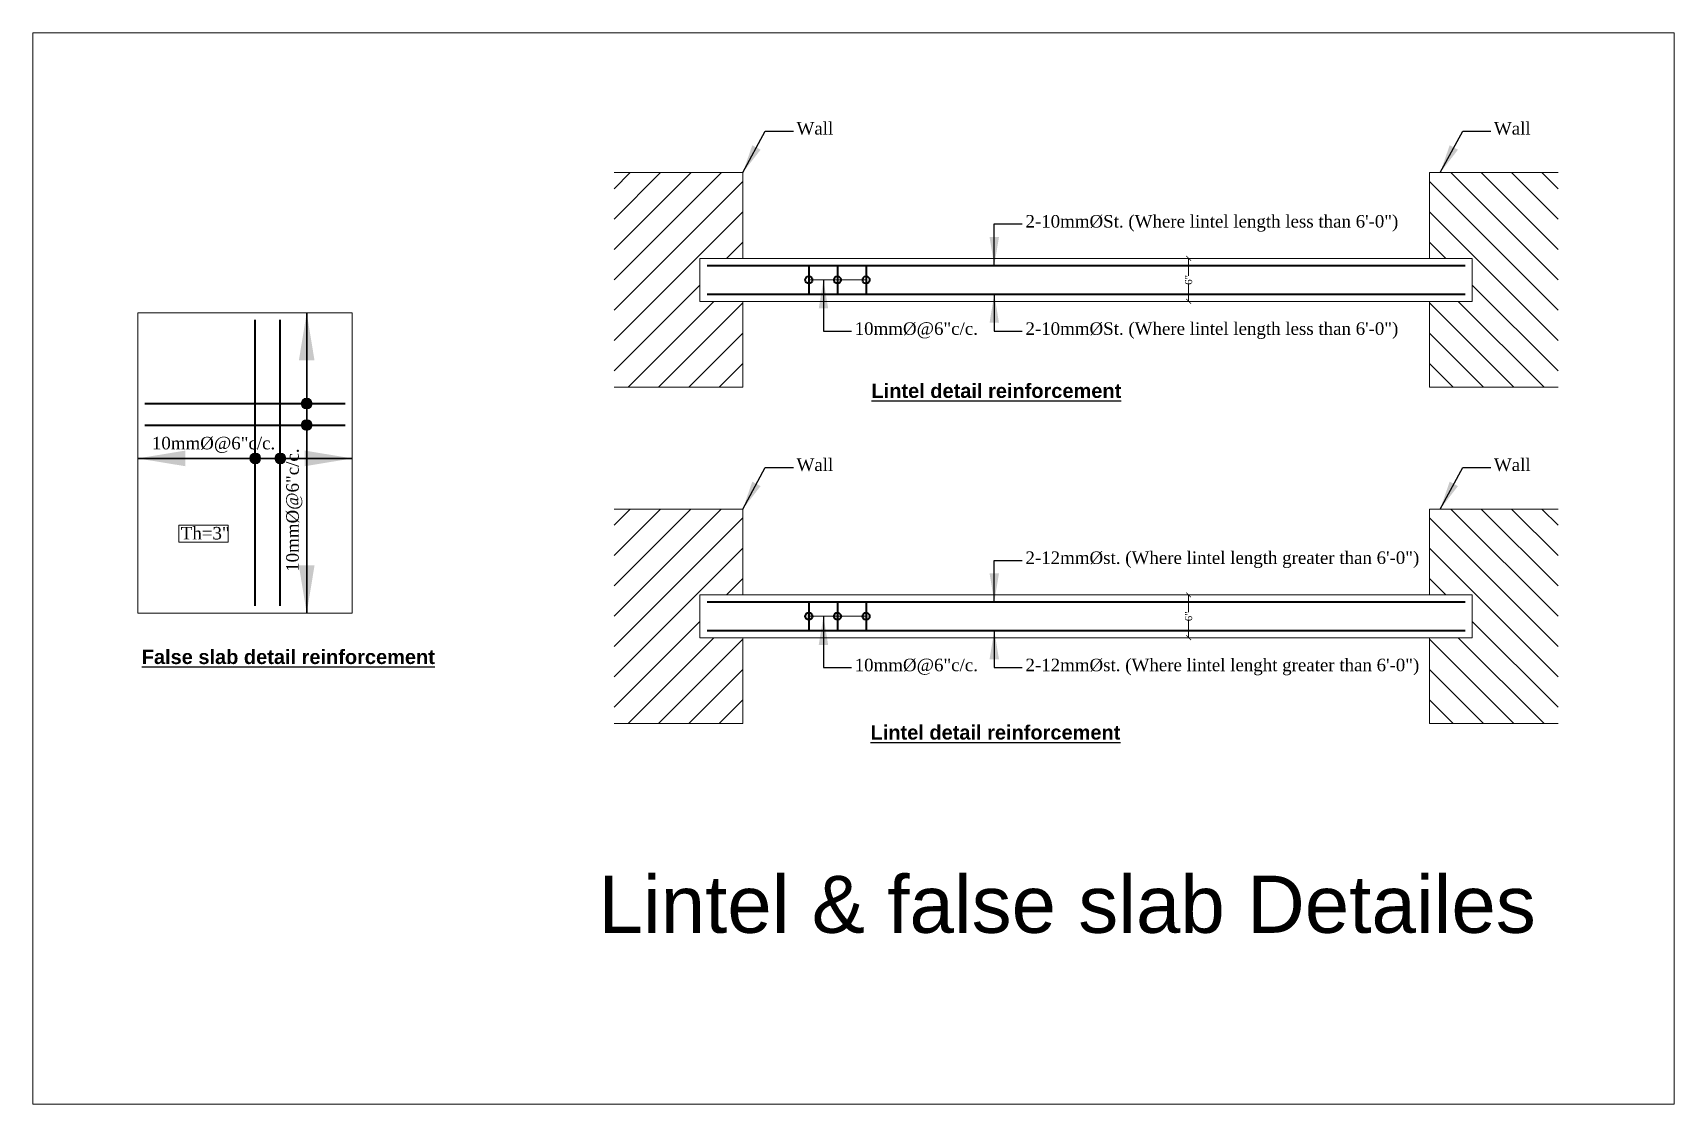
# Model space of a CAD drawing. Header units: inches. Extents: x -163735 to 106394, y -4543 to 35159.
# Drawn here: x -36268 to -35580, y 14892 to 15342 of the extents above; entities that cross this region are included whole.
import ezdxf

# ---------------------------------------------------------------- set-up
doc = ezdxf.new("R2010")
doc.units = ezdxf.units.IN
doc.header["$MEASUREMENT"] = 0
for name, color, linetype, lineweight in [('ARROE', 7, 'Continuous', 0), ('DIMENSION', 7, 'Continuous', 0), ('hatch', 163, 'Continuous', 0), ('Rod', 32, 'Continuous', 40), ('Text', 34, 'Continuous', 25), ('wall', 7, 'Continuous', 15), ('windo', 130, 'Continuous', 5)]:
    doc.layers.add(name, color=color, linetype=linetype, lineweight=lineweight)
doc.layers.add('LINE', color=130, linetype='Continuous')
doc.styles.get("Standard").update_dxf_attribs({"font": 'times.ttf'})
doc.styles.add('style1', font='swissbo.ttf')
doc.dimstyles.get("Standard").update_dxf_attribs({"dimscale": 4, "dimtxt": 0.4925, "dimasz": 0.18, "dimexe": 0.18, "dimexo": 0.0625, "dimgap": 0.09, "dimtad": 0, "dimdec": 4, "dimzin": 0, "dimdsep": 46, "dimlunit": 4, "dimtxsty": 'Standard', "dimcen": 0.09, "dimclrt": 1, "dimadec": 0, "dimazin": 0, "dimtfac": 1, "dimtdec": 4, "dimtofl": 0, "dimtmove": 0, "dimatfit": 3, "dimfxl": 1, "dimtolj": 1, "dimtzin": 0, "dimarcsym": 0})
doc.dimstyles.new('STANDARD$0', dxfattribs={"dimtxt": 6, "dimasz": 3, "dimexe": 0, "dimexo": 0, "dimgap": 0, "dimtad": 0, "dimdec": 1, "dimzin": 0, "dimdsep": 46, "dimlunit": 4, "dimtxsty": 'Standard', "dimblk": 'ARCHTICK', "dimcen": 1, "dimclrd": 252, "dimclre": 252, "dimclrt": 3, "dimadec": 0, "dimazin": 3, "dimtfac": 0.5, "dimtdec": 1, "dimtix": 1, "dimtofl": 0, "dimtmove": 0, "dimatfit": 1, "dimldrblk": 'DOT', "dimfxl": 1, "dimtolj": 1, "dimtzin": 0, "dimlwd": 5, "dimlwe": 5, "dimarcsym": 0})

# ---------------------------------------------------------------- blocks, each defined once
blk = doc.blocks.new('_ArchTick')
at = {"layer": 'wall', "color": 0, "lineweight": 18, "const_width": 0.15}
blk.add_lwpolyline([(-0.5, -0.5), (0.5, 0.5)], dxfattribs=at)
blk = doc.blocks.new('*D330')
at = {"layer": 'Defpoints', "color": 0, "lineweight": 30}
for p in [(-35783.68, 15106.2), (-35783.68, 15106.2), (-35783.68, 15088.2)]:
    blk.add_point(p, dxfattribs=at)
at = {"layer": 'DIMENSION', "color": 4, "lineweight": 5}
for p, q in [((-35783.74, 15106.2), (-35783.68, 15106.2)), ((-35783.68, 15106.2), (-35783.68, 15098.97)), ((-35783.68, 15088.2), (-35783.68, 15095.43)), ((-35783.74, 15088.2), (-35783.68, 15088.2))]:
    blk.add_line(p, q, dxfattribs=at)
at = {"layer": 'DIMENSION', "color": 4, "lineweight": 5, "xscale": 2, "yscale": 2, "zscale": 2}
for p, rotation in [((-35783.68, 15106.2), 90), ((-35783.68, 15088.2), 270)]:
    blk.add_blockref('_ArchTick', p, dxfattribs=dict(at, rotation=rotation))
at = {"layer": 'DIMENSION', "color": 4, "insert": (-35783.68, 15097.2), "char_height": 3, "attachment_point": 5, "rotation": 90}
blk.add_mtext('\\A1;6"', dxfattribs=at)
blk = doc.blocks.new('*D331')
at = {"layer": 'Defpoints', "color": 0, "lineweight": 30}
for p in [(-35783.68, 15247.34), (-35783.68, 15247.34), (-35783.68, 15229.34)]:
    blk.add_point(p, dxfattribs=at)
at = {"layer": 'DIMENSION', "color": 4, "lineweight": 5}
for p, q in [((-35783.74, 15247.34), (-35783.68, 15247.34)), ((-35783.68, 15247.34), (-35783.68, 15240.11)), ((-35783.68, 15229.34), (-35783.68, 15236.57)), ((-35783.74, 15229.34), (-35783.68, 15229.34))]:
    blk.add_line(p, q, dxfattribs=at)
at = {"layer": 'DIMENSION', "color": 4, "lineweight": 5, "xscale": 2, "yscale": 2, "zscale": 2}
for p, rotation in [((-35783.68, 15247.34), 90), ((-35783.68, 15229.34), 270)]:
    blk.add_blockref('_ArchTick', p, dxfattribs=dict(at, rotation=rotation))
at = {"layer": 'DIMENSION', "color": 4, "insert": (-35783.68, 15238.34), "char_height": 3, "attachment_point": 5, "rotation": 90}
blk.add_mtext('\\A1;6"', dxfattribs=at)

msp = doc.modelspace()

# ---------------------------------------------------------------- hatches: boundary and pattern name
at = {"layer": 'DIMENSION'}
h = msp.add_hatch(color=256, dxfattribs=at)
h.paths.add_polyline_path([(-36153.62, 15188.72), (-36153.62, 15184.22, 0.414214), (-36151.37, 15186.47, 0.414214)])
h.paths.add_polyline_path([(-36153.62, 15188.72, 0.414214), (-36155.87, 15186.47, 0.414214), (-36153.62, 15184.22)])
h = msp.add_hatch(color=256, dxfattribs=at)
h.paths.add_polyline_path([(-36153.62, 15179.72), (-36153.62, 15175.22, 0.414214), (-36151.37, 15177.47, 0.414214)])
h.paths.add_polyline_path([(-36153.62, 15179.72, 0.414214), (-36155.87, 15177.47, 0.414214), (-36153.62, 15175.22)])
h = msp.add_hatch(color=256, dxfattribs=at)
h.paths.add_polyline_path([(-36175.19, 15165.72), (-36175.19, 15161.22, 0.414214), (-36172.94, 15163.47, 0.414214)])
h.paths.add_polyline_path([(-36175.19, 15165.72, 0.414214), (-36177.44, 15163.47, 0.414214), (-36175.19, 15161.22)])
h = msp.add_hatch(color=256, dxfattribs=at)
h.paths.add_polyline_path([(-36164.69, 15165.72), (-36164.69, 15161.22, 0.414214), (-36162.44, 15163.47, 0.414214)])
h.paths.add_polyline_path([(-36164.69, 15165.72, 0.414214), (-36166.94, 15163.47, 0.414214), (-36164.69, 15161.22)])
at = {"layer": 'hatch'}
h = msp.add_hatch(dxfattribs=at)
h.set_pattern_fill('_USER', color=256, scale=9, angle=45, style=0, pattern_type=0)
h.set_pattern_definition([(45, (-313628.418, -63415.242), (-6.36396103, 6.36396103), [])])
h.paths.add_polyline_path([(-35970.68, 15283.34), (-36024.68, 15283.34), (-36024.68, 15193.34), (-35970.68, 15193.34), (-35970.68, 15229.34), (-35988.68, 15229.34), (-35988.68, 15247.34), (-35970.68, 15247.34)])
h = msp.add_hatch(dxfattribs=at)
h.set_pattern_fill('_USER', color=256, scale=9, angle=45, style=0, pattern_type=0)
h.set_pattern_definition([(135, (241975.06, -63415.242), (6.36396103, 6.36396103), [])])
h.paths.add_polyline_path([(-35682.68, 15283.34), (-35628.68, 15283.34), (-35628.68, 15193.34), (-35682.68, 15193.34), (-35682.68, 15229.34), (-35664.68, 15229.34), (-35664.68, 15247.34), (-35682.68, 15247.34)])
h = msp.add_hatch(dxfattribs=at)
h.set_pattern_fill('_USER', color=256, scale=9, angle=45, style=0, pattern_type=0)
h.set_pattern_definition([(45, (-313628.418, -63556.375), (-6.36396103, 6.36396103), [])])
h.paths.add_polyline_path([(-35970.68, 15142.2), (-36024.68, 15142.2), (-36024.68, 15052.2), (-35970.68, 15052.2), (-35970.68, 15088.2), (-35988.68, 15088.2), (-35988.68, 15106.2), (-35970.68, 15106.2)])
h = msp.add_hatch(dxfattribs=at)
h.set_pattern_fill('_USER', color=256, scale=9, angle=45, style=0, pattern_type=0)
h.set_pattern_definition([(135, (241975.06, -63556.375), (6.36396103, 6.36396103), [])])
h.paths.add_polyline_path([(-35682.68, 15142.2), (-35628.68, 15142.2), (-35628.68, 15052.2), (-35682.68, 15052.2), (-35682.68, 15088.2), (-35664.68, 15088.2), (-35664.68, 15106.2), (-35682.68, 15106.2)])
at = {"layer": 'Rod'}
h = msp.add_hatch(color=256, dxfattribs=at)
h.paths.add_polyline_path([(-35942.99, 15098.7, 0.414214), (-35944.49, 15097.2, 0.414214), (-35942.99, 15095.7)])
h.paths.add_polyline_path([(-35942.99, 15098.7), (-35942.99, 15097.2), (-35941.49, 15097.2, 0.414214)])
h.paths.add_polyline_path([(-35941.49, 15097.2), (-35942.99, 15097.2), (-35942.99, 15095.7, 0.414214)])
h.paths.add_polyline_path([(-35930.99, 15098.7, 0.414214), (-35932.49, 15097.2), (-35930.99, 15097.2)])
h.paths.add_polyline_path([(-35930.99, 15097.2), (-35932.49, 15097.2, 0.414214), (-35930.99, 15095.7)])
h.paths.add_polyline_path([(-35929.49, 15097.2), (-35930.99, 15097.2), (-35930.99, 15095.7, 0.414214)])
h.paths.add_polyline_path([(-35930.99, 15098.7), (-35930.99, 15097.2), (-35929.49, 15097.2, 0.414214)])
h.paths.add_polyline_path([(-35918.99, 15098.7, 0.414214), (-35920.49, 15097.2), (-35918.99, 15097.2)])
h.paths.add_polyline_path([(-35918.99, 15097.2), (-35920.49, 15097.2, 0.414214), (-35918.99, 15095.7)])
h.paths.add_polyline_path([(-35917.49, 15097.2, 0.414214), (-35918.99, 15098.7), (-35918.99, 15095.7, 0.414214)])

# ---------------------------------------------------------------- linework, layer by layer
at = {"layer": 'DIMENSION'}
for centre in [(-36153.62, 15186.44), (-36153.62, 15177.44), (-36175.19, 15163.44), (-36164.69, 15163.44)]:
    msp.add_circle(centre, 2.25, dxfattribs=at)
at = {"layer": 'LINE', "lineweight": 9}
for p, q in [((-36024.68, 15283.34), (-35970.68, 15283.34)), ((-35970.68, 15283.34), (-35970.68, 15247.34)), ((-35682.68, 15283.34), (-35682.68, 15247.34)), ((-35628.68, 15283.34), (-35682.68, 15283.34)), ((-35988.68, 15229.34), (-35988.68, 15247.34)), ((-35664.68, 15247.34), (-35988.68, 15247.34)), ((-35664.68, 15247.34), (-35664.68, 15229.34)), ((-35942.99, 15238.34), (-35918.99, 15238.34)), ((-35988.68, 15229.34), (-35664.68, 15229.34)), ((-35970.68, 15229.34), (-35970.68, 15193.34)), ((-35682.68, 15229.34), (-35682.68, 15193.34)), ((-35970.68, 15193.34), (-36024.68, 15193.34)), ((-35682.68, 15193.34), (-35628.68, 15193.34)), ((-36024.68, 15142.2), (-35970.68, 15142.2)), ((-35970.68, 15142.2), (-35970.68, 15106.2)), ((-35682.68, 15142.2), (-35682.68, 15106.2)), ((-35628.68, 15142.2), (-35682.68, 15142.2)), ((-35988.68, 15088.2), (-35988.68, 15106.2)), ((-35664.68, 15106.2), (-35988.68, 15106.2)), ((-35664.68, 15106.2), (-35664.68, 15088.2)), ((-35942.99, 15097.2), (-35918.99, 15097.2)), ((-35988.68, 15088.2), (-35664.68, 15088.2)), ((-35970.68, 15088.2), (-35970.68, 15052.2)), ((-35682.68, 15088.2), (-35682.68, 15052.2)), ((-35970.68, 15052.2), (-36024.68, 15052.2)), ((-35682.68, 15052.2), (-35628.68, 15052.2))]:
    msp.add_line(p, q, dxfattribs=at)
for points in [[(-36224.48, 15098.52), (-36134.48, 15098.52), (-36134.48, 15224.52), (-36224.48, 15224.52)], [(-36207.25, 15135.43), (-36186.58, 15135.43), (-36186.58, 15128.34), (-36207.25, 15128.34)]]:
    msp.add_lwpolyline(points, close=True, dxfattribs=at)
at = {"layer": 'Rod'}
for p, q in [((-35985.68, 15244.34), (-35667.68, 15244.34)), ((-35942.99, 15244.34), (-35942.99, 15232.34)), ((-35930.99, 15244.34), (-35930.99, 15232.34)), ((-35918.99, 15244.34), (-35918.99, 15232.34)), ((-35985.68, 15232.34), (-35667.68, 15232.34)), ((-36175.19, 15101.52), (-36175.19, 15221.52)), ((-36164.69, 15101.52), (-36164.69, 15221.52)), ((-36221.48, 15186.44), (-36137.48, 15186.44)), ((-36221.48, 15177.44), (-36137.48, 15177.44)), ((-35985.68, 15103.2), (-35667.68, 15103.2)), ((-35942.99, 15103.2), (-35942.99, 15091.2)), ((-35930.99, 15103.2), (-35930.99, 15091.2)), ((-35918.99, 15103.2), (-35918.99, 15091.2)), ((-35985.68, 15091.2), (-35667.68, 15091.2))]:
    msp.add_line(p, q, dxfattribs=at)
for centre in [(-35942.99, 15238.34), (-35930.99, 15238.34), (-35918.99, 15238.34), (-35942.99, 15097.2), (-35930.99, 15097.2), (-35918.99, 15097.2)]:
    msp.add_circle(centre, 1.5, dxfattribs=at)
at = {"layer": 'wall'}
msp.add_lwpolyline([(-36268.5, 15342), (-35580, 15342), (-35580, 14892.5), (-36268.5, 14892.5)], close=True, dxfattribs=at)

# ---------------------------------------------------------------- texts
at = {"layer": 'Text', "attachment_point": 1}
for s, insert, char_height in [('Wall', (-35948.16, 15304.54), 5.25), ('Wall', (-35655.62, 15304.54), 5.25), ('2-10mm%%CSt. (Where lintel length less than 6\'-0")', (-35852.12, 15265.54), 5.25), ('10mm%%C@6"c/c.', (-35923.77, 15220.53), 5.25), ('2-10mm%%CSt. (Where lintel length less than 6\'-0")', (-35852.12, 15220.53), 5.25), ('{\\fArial|b1|i0|c0|p34;\\LLintel detail reinforcement}', (-35916.71, 15194.81), 6), ('10mm%%C@6"c/c.', (-36218.55, 15172.49), 5.25), ('Wall', (-35948.16, 15163.41), 5.25), ('Wall', (-35655.62, 15163.41), 5.25), ('Th=3"', (-36206.42, 15134.7), 5.25), ('2-12mm%%Cst. (Where lintel length greater than 6\'-0")', (-35852.12, 15124.41), 5.25), ('{\\fArial|b1|i0|c0|p34;\\LFalse slab detail reinforcement}', (-36222.82, 15083.17), 6), ('10mm%%C@6"c/c.', (-35923.77, 15079.4), 5.25), ('2-12mm%%Cst. (Where lintel lenght greater than 6\'-0")', (-35852.12, 15079.4), 5.25), ('{\\fArial|b1|i0|c0|p34;\\LLintel detail reinforcement}', (-35917.09, 15051.48), 6)]:
    msp.add_mtext(s, dxfattribs=dict(at, insert=insert, char_height=char_height))
at = {"layer": 'Text', "insert": (-36162.21, 15115.87), "char_height": 5.25, "attachment_point": 1, "rotation": 90}
msp.add_mtext('10mm%%c@6"c/c.', dxfattribs=at)
at = {"layer": 'windo', "color": 4, "insert": (-35834.64, 14988.39), "char_height": 24, "width": 419.2731, "attachment_point": 2, "style": 'style1'}
msp.add_mtext('{\\fArial|b0|i0|c0|p34;Lintel & false slab Detailes}', dxfattribs=at)

# ---------------------------------------------------------------- dimensions: what is measured, and where the dimension line sits
at = {"layer": 'DIMENSION'}
for base, p1, p2, picture, middle in [((-35783.68, 15247.34), (-35783.68, 15229.34), (-35783.68, 15247.34), '*D331', (-35783.68, 15238.34)), ((-35783.68, 15106.2), (-35783.68, 15088.2), (-35783.68, 15106.2), '*D330', (-35783.68, 15097.2))]:
    dim = msp.add_linear_dim(base=base, p1=p1, p2=p2, angle=90, text='6"', dimstyle='STANDARD$0', override={"dimtxt": 3, "dimasz": 2, "dimexe": 0, "dimexo": 0.0625, "dimtxsty": 'Standard', "dimsah": 0, "dimclrd": 4, "dimclre": 4, "dimclrt": 4, "dimadec": 2, "dimtix": 0, "dimtmove": 2, "dimatfit": 3, "dimfrac": 0}, dxfattribs=at)
    dim.commit()
    dim.dimension.update_dxf_attribs({"geometry": picture, "text_midpoint": middle})

# ---------------------------------------------------------------- leaders
at = {"layer": 'ARROE', "lineweight": 5}
for points, override in [([(-35970.68, 15283.34), (-35961.24, 15300.8), (-35949.46, 15300.8)], {"dimasz": 3}), ([(-35678.14, 15283.34), (-35668.7, 15300.8), (-35656.93, 15300.8)], {"dimasz": 3}), ([(-35865.2, 15244.34), (-35865.2, 15261.8), (-35853.43, 15261.8)], {"dimasz": 3}), ([(-35936.85, 15238.34), (-35936.85, 15216.8), (-35925.08, 15216.8)], {"dimasz": 3}), ([(-35865.2, 15232.34), (-35865.2, 15216.8), (-35853.43, 15216.8)], {"dimasz": 3}), ([(-36153.62, 15224.52), (-36153.62, 15098.52)], {"dimasz": 5, "dimgap": 0}), ([(-36153.62, 15098.52), (-36153.62, 15224.52)], {"dimasz": 5, "dimgap": 0, "dimtad": 0}), ([(-36134.48, 15163.44), (-36224.48, 15163.44)], {"dimasz": 5, "dimgap": 0}), ([(-36224.48, 15163.44), (-36134.48, 15163.44)], {"dimasz": 5, "dimgap": 0}), ([(-35970.68, 15142.2), (-35961.24, 15159.67), (-35949.46, 15159.67)], {"dimasz": 3}), ([(-35678.14, 15142.2), (-35668.7, 15159.67), (-35656.93, 15159.67)], {"dimasz": 3}), ([(-35865.2, 15103.2), (-35865.2, 15120.67), (-35853.43, 15120.67)], {"dimasz": 3}), ([(-35936.85, 15097.2), (-35936.85, 15075.66), (-35925.08, 15075.66)], {"dimasz": 3}), ([(-35865.2, 15091.2), (-35865.2, 15075.66), (-35853.43, 15075.66)], {"dimasz": 3})]:
    msp.add_leader(points, dimstyle='Standard', override=override, dxfattribs=at)

doc.saveas('drawing.dxf')
